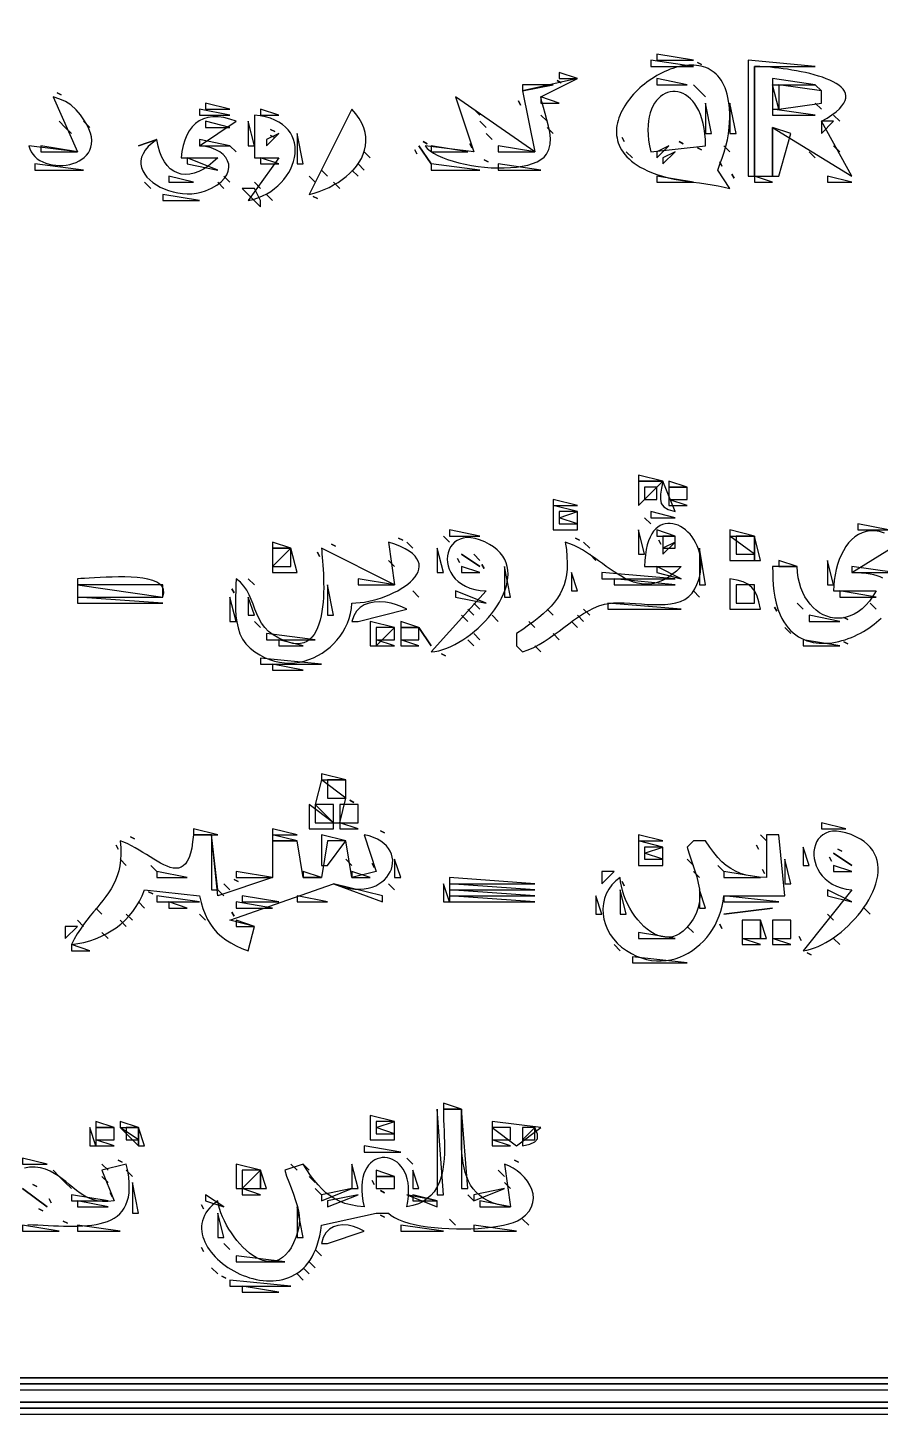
# Model space of a CAD drawing. Extents: x 0 to 1288, y 0 to 860.
# Drawn here: x 794.8 to 934.7, y 0 to 227.3 of the extents above; entities that cross this region are included whole.
import ezdxf

# ---------------------------------------------------------------- set-up
doc = ezdxf.new("R2010")
doc.units = 0
doc.layers.get('0').update_dxf_attribs({"linetype": 'CONTINUOUS'})
for name, color, linetype in [('C19', 19, 'CONTINUOUS'), ('C250', 250, 'CONTINUOUS'), ('C251', 251, 'CONTINUOUS'), ('C252', 252, 'CONTINUOUS'), ('C253', 253, 'CONTINUOUS'), ('C254', 254, 'CONTINUOUS'), ('C27', 27, 'CONTINUOUS'), ('C29', 29, 'CONTINUOUS'), ('C37', 37, 'CONTINUOUS'), ('C47', 47, 'CONTINUOUS'), ('C49', 49, 'CONTINUOUS'), ('C59', 59, 'CONTINUOUS'), ('C7', 7, 'CONTINUOUS')]:
    doc.layers.add(name, color=color, linetype=linetype)

msp = doc.modelspace()

# ---------------------------------------------------------------- linework, layer by layer
msp.add_lwpolyline([(0, 1), (0, 0), (1288, 0), (1255, 1), (1179, 1), (915, 1), (0, 1)])
at = {"layer": 'C19'}
for points in [[(909.8919, 211.0015), (909.9442, 211.8169), (909.9674, 212.5934), (909.9624, 213.3318), (909.9301, 214.0326), (909.8713, 214.6965), (909.787, 215.324), (909.678, 215.9158), (909.5452, 216.4725), (909.3895, 216.9947), (909.2117, 217.4832), (909.0128, 217.9384), (908.7937, 218.361), (908.5552, 218.7516), (908.2981, 219.1109), (908.0235, 219.4395), (907.7322, 219.738), (907.425, 220.0071), (907.1029, 220.2473), (906.7667, 220.4592), (906.4173, 220.6436), (906.0556, 220.801), (905.6825, 220.9321), (905.2989, 221.0374), (904.9056, 221.1177), (904.5036, 221.1734), (904.0937, 221.2053), (903.6768, 221.214), (903.2538, 221.2001), (902.8256, 221.1642), (902.393, 221.1069), (901.957, 221.0289), (901.5184, 220.9309), (901.0781, 220.8133), (900.6371, 220.6769), (900.1961, 220.5222), (899.7561, 220.3499), (899.3179, 220.1606), (898.8824, 219.955), (898.4506, 219.7337), (898.0233, 219.4972), (897.6014, 219.2462), (897.1858, 218.9814), (896.7773, 218.7033), (896.3768, 218.4126), (895.9853, 218.1099), (895.6036, 217.7959), (895.2326, 217.4711), (894.8732, 217.1362), (894.5262, 216.7918), (894.1926, 216.4385), (893.8733, 216.0769), (893.569, 215.7078), (893.2807, 215.3316), (893.0094, 214.9491), (892.7558, 214.5608), (892.5209, 214.1673), (892.3055, 213.7694), (892.1105, 213.3676), (891.9368, 212.9626), (891.7854, 212.5549), (891.657, 212.1452), (891.5525, 211.7341), (891.473, 211.3222), (891.4191, 210.9102), (891.3919, 210.4988), (891.3922, 210.0884), (891.4208, 209.6797), (891.4788, 209.2735), (891.5668, 208.8702), (891.686, 208.4705), (891.837, 208.075), (892.0208, 207.6844), (892.2384, 207.2993), (892.4905, 206.9203), (892.7781, 206.548), (893.102, 206.1831), (893.4632, 205.8261), (893.8624, 205.4778), (894.3007, 205.1386), (894.7788, 204.8094), (895.2978, 204.4906), (895.8583, 204.1829), (896.4614, 203.8869), (897.108, 203.6033), (897.9928, 203.2726), (898.9208, 202.99), (899.8852, 202.7482), (900.8789, 202.5401), (901.8951, 202.3584), (902.9268, 202.1962), (903.967, 202.046), (905.0089, 201.901), (906.0454, 201.7537), (907.0698, 201.5972), (908.0749, 201.4241), (909.054, 201.2274), (910, 201)], [(881.666687, 218.666672), (882.333313, 218.333328), (881.666687, 218.666672)], [(924, 218), (925, 217), (924, 218)], [(910, 201), (908, 204), (908.359, 204.9842), (908.7078, 205.9643), (909.0349, 206.9459), (909.3285, 207.9347), (909.5769, 208.9364), (909.7687, 209.9567), (909.892, 211.0015)], [(897, 148), (897, 147), (901, 147), (897, 148)], [(896, 147), (897, 146), (896, 147)], [(870, 135), (861, 125), (861.6169, 125.0726), (862.2491, 125.2003), (862.8932, 125.3804), (863.5462, 125.6102), (864.2047, 125.887), (864.8655, 126.2081), (865.5254, 126.5708), (866.1813, 126.9723), (866.8298, 127.4101), (867.4678, 127.8812), (868.092, 128.3832), (868.6992, 128.9132), (869.2862, 129.4686), (869.8499, 130.0466), (870.3868, 130.6446), (870.894, 131.2599), (871.368, 131.8897), (871.8058, 132.5313), (872.204, 133.1821), (872.5595, 133.8393), (872.8691, 134.5002), (873.1295, 135.1622), (873.3375, 135.8225), (873.4899, 136.4784), (873.5835, 137.1273), (873.615, 137.7663), (873.5812, 138.3929), (873.479, 139.0043), (873.3051, 139.5978), (873.0562, 140.1707), (872.7292, 140.7203), (872.3208, 141.2439), (871.8279, 141.7388), (871.2472, 142.2023), (870.5754, 142.6317), (869.8094, 143.0242), (868.946, 143.3773)], [(863, 144), (864, 143), (863, 144)], [(910, 145), (910, 144), (914, 144), (910, 145)], [(910, 144), (910, 140), (914, 140), (914, 141), (910, 144)], [(844.666687, 142.666672), (845.333313, 142.333328), (844.666687, 142.666672)], [(896, 139), (902, 139), (901.2095, 138.2467), (900.4389, 137.6181), (899.687, 137.1075), (898.9524, 136.7081), (898.2336, 136.4131), (897.5295, 136.216), (896.8385, 136.1099), (896.1595, 136.0881), (895.4909, 136.1439), (894.8316, 136.2706), (894.1801, 136.4614), (893.5351, 136.7096), (892.8952, 137.0085), (892.2592, 137.3514), (891.6256, 137.7315), (890.9931, 138.1421), (890.3603, 138.5764), (889.726, 139.0279), (889.0888, 139.4896), (888.4473, 139.9549), (887.8002, 140.4172), (887.1461, 140.8695), (886.4837, 141.3053), (885.8116, 141.7177), (885.1286, 142.1002), (884.4332, 142.4458), (883.7241, 142.748), (883, 143), (883.1677, 141.7726), (883.2701, 140.6322), (883.3069, 139.5719), (883.2784, 138.585), (883.1844, 137.6647), (883.0249, 136.8044), (882.8, 135.9972), (882.5098, 135.2364), (882.154, 134.5152), (881.7329, 133.827), (881.2464, 133.1649), (880.6944, 132.5222), (880.0771, 131.8922), (879.3944, 131.2681), (878.6462, 130.6431), (877.8327, 130.0106), (876.9538, 129.3637), (876.0096, 128.6957), (875, 128), (875, 126), (876, 125), (876.9304, 125.3396), (877.8279, 125.7459), (878.6968, 126.209), (879.5416, 126.7188), (880.3667, 127.2653), (881.1767, 127.8383), (881.976, 128.4279), (882.769, 129.024), (883.5603, 129.6166), (884.3542, 130.1955), (885.1553, 130.7509), (885.968, 131.2726), (886.7968, 131.7505), (887.6462, 132.1747), (888.5205, 132.5351), (889.4244, 132.8217)], [(927, 135), (934, 135), (933.4529, 134.1177), (932.8785, 133.3384), (932.2809, 132.6594), (931.6637, 132.0783), (931.0309, 131.5926), (930.3864, 131.1998), (929.734, 130.8973), (929.0777, 130.6828), (928.4212, 130.5536), (927.7685, 130.5073), (927.1235, 130.5414), (926.4899, 130.6534), (925.8718, 130.8407), (925.2729, 131.101), (924.6972, 131.4316), (924.1485, 131.8302), (923.6306, 132.2941), (923.1476, 132.8209), (922.7032, 133.4082), (922.3013, 134.0533), (921.9458, 134.7538), (921.6406, 135.5072), (921.3895, 136.3111), (921.1965, 137.1628), (921.0653, 138.0599), (921, 139), (917, 139), (917.0221, 137.9873), (917.0542, 136.974), (917.1103, 135.9632), (917.2038, 134.9582), (917.3487, 133.962), (917.5586, 132.9779), (917.8472, 132.009), (918.2284, 131.0586)], [(844, 136), (844, 131), (845, 131), (844, 136)], [(889.4243, 132.8217), (890.1311, 132.9631), (890.9102, 133.0388), (891.7508, 133.0609), (892.6417, 133.0417), (893.5721, 132.9935), (894.5309, 132.9286), (895.5072, 132.8592), (896.4899, 132.7978), (897.4682, 132.7564), (898.4309, 132.7475), (899.3672, 132.7833), (900.266, 132.8761), (901.1164, 133.0382), (901.9074, 133.2819), (902.628, 133.6194), (903.2673, 134.063), (903.8141, 134.6251), (904.2577, 135.3179)], [(844, 104), (844, 101), (847, 101), (847, 104), (844, 104)], [(852.666687, 95.666664), (853.333313, 95.333336), (852.666687, 95.666664)], [(811.666687, 94.666664), (812.333313, 94.333336), (811.666687, 94.666664)], [(916, 95), (916, 88), (914.7792, 88.072), (913.6721, 88.2077), (912.6659, 88.4112), (911.7475, 88.6868), (910.9038, 89.0388), (910.122, 89.4715), (909.3889, 89.9891), (908.6915, 90.5958), (908.017, 91.296), (907.3522, 92.0939), (906.6842, 92.9938), (906, 94), (904, 94), (903, 93), (903.2794, 92.0609), (903.5988, 91.0965), (903.935, 90.112), (904.2649, 89.1126), (904.5653, 88.1035), (904.813, 87.0897), (904.9848, 86.0766), (905.0575, 85.0692), (905.0081, 84.0727), (904.8132, 83.0924), (904.4498, 82.1334), (903.9513, 81.1971), (903.4284, 80.4009), (902.8842, 79.7386), (902.3222, 79.2039), (901.7454, 78.7909), (901.1573, 78.4932), (900.5612, 78.3048), (899.9602, 78.2195), (899.3578, 78.2312), (898.7571, 78.3336), (898.1614, 78.5207), (897.5742, 78.7862), (896.9985, 79.124), (896.4378, 79.5281), (895.8952, 79.9921), (895.3742, 80.5099), (894.8779, 81.0755), (894.4097, 81.6826), (893.9728, 82.3251), (893.5705, 82.9968), (893.2062, 83.6915), (892.883, 84.4032), (892.6043, 85.1257), (892.3733, 85.8527), (892.1935, 86.5782), (892.0679, 87.296), (892, 88), (891.2591, 87.4405), (890.633, 86.8054), (890.1203, 86.1054), (889.7193, 85.3516), (889.4284, 84.5546), (889.2461, 83.7254), (889.1707, 82.8748), (889.2007, 82.0137), (889.3345, 81.1529), (889.5705, 80.3033), (889.9071, 79.4757), (890.3428, 78.6811), (890.876, 77.9303), (891.505, 77.234), (892.2284, 76.6033)], [(915, 95), (916, 94), (915, 95)], [(930, 86), (922, 76), (922.6032, 76.1061), (923.218, 76.2635), (923.8416, 76.4697), (924.4712, 76.7221), (925.1042, 77.0182), (925.7378, 77.3556), (926.3691, 77.7318), (926.9956, 78.1442), (927.6143, 78.5905), (928.2227, 79.068), (928.8179, 79.5743), (929.3971, 80.107), (929.9578, 80.6635), (930.497, 81.2413), (931.012, 81.838), (931.5002, 82.4511), (931.9587, 83.078), (932.3848, 83.7162), (932.7757, 84.3634), (933.1288, 85.017), (933.4412, 85.6744), (933.7103, 86.3333), (933.9332, 86.9911), (934.1073, 87.6454), (934.2297, 88.2936), (934.2978, 88.9332), (934.3088, 89.5618), (934.2599, 90.1769), (934.1483, 90.776), (933.9715, 91.3565), (933.7265, 91.9161), (933.4107, 92.4522), (933.0212, 92.9623), (932.5555, 93.4439), (932.0106, 93.8946), (931.3839, 94.3118), (930.6726, 94.6931), (929.874, 95.0359), (928.9854, 95.3379)], [(810, 48), (810, 47), (813, 47), (810, 48)], [(863, 50), (863.01, 49.1435), (863.036, 48.2631), (863.0714, 47.3642), (863.1098, 46.4523), (863.1448, 45.5328), (863.17, 44.6111), (863.179, 43.6926), (863.1653, 42.7828), (863.1226, 41.8871), (863.0443, 41.011), (862.9242, 40.1599), (862.7557, 39.3391), (862.5324, 38.5543), (862.248, 37.8107), (861.896, 37.1138), (861.47, 36.469), (860.9635, 35.8819), (860.3702, 35.3577), (859.6836, 34.902), (858.8973, 34.5202), (858.0049, 34.2177), (857, 34), (857.1713, 34.8925), (857.2726, 35.7347), (857.3083, 36.5264), (857.2829, 37.2671), (857.2008, 37.9564), (857.0664, 38.5941), (856.884, 39.1797), (856.6582, 39.7129), (856.3933, 40.1934), (856.0938, 40.6207), (855.7641, 40.9945), (855.4085, 41.3145), (855.0316, 41.5802), (854.6377, 41.7914), (854.2313, 41.9477), (853.8167, 42.0486), (853.3984, 42.094), (852.9808, 42.0832), (852.5683, 42.0162), (852.1654, 41.8923), (851.7764, 41.7114), (851.4058, 41.4731), (851.058, 41.1769), (850.7374, 40.8225), (850.4484, 40.4096), (850.1955, 39.9378), (849.9831, 39.4068), (849.8155, 38.8161), (849.6972, 38.1655), (849.6326, 37.4545), (849.6262, 36.6828), (849.6824, 35.8501), (849.8055, 34.9559), (850, 34), (848.8554, 34.1255), (847.8111, 34.3207), (846.8568, 34.5855), (845.9821, 34.9194), (845.1768, 35.3224), (844.4307, 35.7941), (843.7334, 36.3343), (843.0747, 36.9427), (842.4443, 37.6192), (841.8319, 38.3633), (841.2272, 39.175), (840.62, 40.054), (840, 41), (837, 40), (837.2979, 39.0647), (837.6507, 38.098), (838.0308, 37.1064), (838.4107, 36.0964), (838.7632, 35.0746), (839.0607, 34.0476), (839.2758, 33.022), (839.3811, 32.0043), (839.3493, 31.0012), (839.1528, 30.0192)], [(862, 50), (862, 36), (863, 36), (862, 50)], [(805, 47), (805, 44), (806, 44), (805, 47)], [(810, 47), (813, 44), (813, 45), (810, 47)], [(813, 47), (813, 44), (814, 44), (813, 47)], [(871, 47), (871, 45), (874, 45), (874, 47), (871, 47)]]:
    msp.add_lwpolyline(points, dxfattribs=at)
at = {"layer": 'C250'}
for points in [[(1, 859), (1, 2), (1287, 2), (1287, 859), (1, 859)], [(898, 223), (898, 222), (904, 222), (898, 223)], [(914, 221), (914, 203), (917, 203), (917, 211), (930, 203), (925, 212), (925.9312, 212.5422), (926.7282, 213.0649), (927.3967, 213.5685), (927.9423, 214.0532), (928.3705, 214.5191), (928.687, 214.9666), (928.8974, 215.3959), (929.0072, 215.8072), (929.022, 216.2007), (928.9475, 216.5767), (928.7893, 216.9355), (928.5529, 217.2773), (928.244, 217.6023), (927.8682, 217.9107), (927.431, 218.2029), (926.9381, 218.479), (926.395, 218.7392), (925.8074, 218.984), (925.1809, 219.2133), (924.521, 219.4276), (923.8334, 219.627), (923.1237, 219.8119), (922.3974, 219.9823), (921.6602, 220.1386), (920.9177, 220.281), (920.1755, 220.4098), (919.4391, 220.5252), (918.7142, 220.6274), (918.0063, 220.7167), (917.3212, 220.7933), (916.6643, 220.8574), (916.0413, 220.9094), (915.4577, 220.9494), (914.9193, 220.9776), (914.4315, 220.9944), (914, 221)], [(876, 218), (876, 217), (881, 218), (876, 218)], [(924, 215), (925, 214), (924, 215)], [(824, 212), (824, 211), (828, 211), (824, 212)], [(927, 213), (928, 212), (927, 213)], [(836, 210), (834, 209), (834, 208), (836, 210)], [(859.666687, 208.666672), (860.333313, 208.333328), (859.666687, 208.666672)], [(900, 208), (898, 207), (898, 206), (900, 208)], [(849, 205), (850, 204), (849, 205)], [(861, 205), (861, 204), (869, 204), (861, 205)], [(869.666687, 205.666672), (870.333313, 205.333328), (869.666687, 205.666672)], [(899, 153), (898.7894, 151.8417), (898.6314, 150.8543), (898.5938, 150.0242), (898.7441, 149.3375), (899.1501, 148.7804), (899.8795, 148.3392), (901, 148), (899, 153)], [(900, 152), (900, 150), (903, 150), (903, 152), (900, 152)], [(881, 149), (881, 145), (885, 145), (885, 146), (882, 147), (885, 148), (881, 149)], [(868.9459, 143.3773), (868.199, 143.602), (867.5033, 143.7196), (866.8601, 143.7381), (866.2711, 143.6654), (865.7376, 143.5093), (865.2611, 143.2778), (864.8431, 142.9788), (864.4852, 142.6202), (864.1888, 142.2099), (863.9554, 141.7559), (863.7864, 141.266), (863.6835, 140.7482), (863.6479, 140.2104), (863.6813, 139.6605), (863.7851, 139.1065), (863.9609, 138.5562), (864.21, 138.0175), (864.534, 137.4984), (864.9343, 137.0068), (865.4125, 136.5506), (865.9701, 136.1377), (866.6085, 135.776), (867.3292, 135.4735), (868.1336, 135.238), (869.0234, 135.0775), (870, 135)], [(864, 145), (864, 144), (869, 144), (864, 145)], [(895, 145), (895, 141), (896, 141), (895, 145)], [(838, 142), (835, 139), (835, 138), (839, 138), (838, 142)], [(842.333313, 141.333328), (842.666687, 140.666672), (842.333313, 141.333328)], [(862, 142), (862, 138), (863, 138), (862, 142)], [(854, 140), (855, 139), (854, 140)], [(918, 140), (918, 139), (921, 139), (918, 140)], [(930, 139), (930, 138), (937, 138), (930, 139)], [(884, 138), (884, 135), (885, 135), (884, 138)], [(828, 134), (828, 130), (829, 130), (828, 134)], [(923, 131), (923, 130), (928, 130), (923, 131)], [(836, 127), (836, 126), (840, 126), (836, 127)], [(852, 127), (852, 126), (855, 126), (852, 127)], [(878, 126), (879, 125), (878, 126)], [(822, 95), (821.8834, 93.8429), (821.7242, 92.8443), (821.5242, 91.9954), (821.2852, 91.2878), (821.0092, 90.7127), (820.698, 90.2616), (820.3535, 89.9258), (819.9777, 89.6968), (819.5724, 89.5658), (819.1394, 89.5243), (818.6808, 89.5637), (818.1983, 89.6754), (817.6939, 89.8507), (817.1695, 90.081), (816.6269, 90.3577), (816.068, 90.6722), (815.4947, 91.0159), (814.909, 91.3801), (814.3126, 91.7563), (813.7076, 92.1357), (813.0957, 92.5099), (812.4789, 92.8702), (811.859, 93.208), (811.2379, 93.5146), (810.6176, 93.7815), (810, 94), (810.0941, 92.8707), (810.1115, 91.8225), (810.057, 90.8483), (809.9357, 89.941), (809.7524, 89.0935), (809.5123, 88.2987), (809.2203, 87.5497), (808.8813, 86.8394), (808.5004, 86.1606), (808.0825, 85.5064), (807.6327, 84.8697), (807.1558, 84.2434), (806.657, 83.6204), (806.1412, 82.9937), (805.6133, 82.3563), (805.0784, 81.7011), (804.5414, 81.0209), (804.0073, 80.3089), (803.4811, 79.5578), (802.9679, 78.7607), (802.4725, 77.9104), (802, 77), (803.0243, 77.1643), (804.0225, 77.3807), (804.9921, 77.6493), (805.931, 77.9704), (806.8371, 78.3441), (807.708, 78.7708), (808.5417, 79.2506), (809.3357, 79.7839), (810.0881, 80.3707), (810.7965, 81.0115), (811.4587, 81.7063), (812.0725, 82.4554), (812.6358, 83.2591), (813.1463, 84.1176), (813.6017, 85.0312), (814, 86), (823, 85), (823.2511, 83.9212), (823.5536, 82.9204), (823.9099, 81.9938), (824.3226, 81.1378), (824.7943, 80.3485), (825.3276, 79.6225), (825.925, 78.956), (826.5891, 78.3452), (827.3224, 77.7866), (828.1276, 77.2765), (829.0072, 76.8111), (829.9638, 76.3868), (831, 76), (832, 80), (828, 81), (845, 87), (845.9348, 86.6441), (846.8313, 86.3803), (847.6879, 86.2032), (848.503, 86.1075), (849.2751, 86.0881), (850.0025, 86.1397), (850.6838, 86.2569), (851.3173, 86.4346), (851.9014, 86.6675), (852.4347, 86.9503), (852.9155, 87.2778), (853.3423, 87.6448), (853.7135, 88.0459), (854.0276, 88.4759), (854.2829, 88.9296), (854.4779, 89.4017), (854.6111, 89.8869), (854.6809, 90.3801), (854.6856, 90.8758), (854.6238, 91.369), (854.4938, 91.8542), (854.2942, 92.3264), (854.0233, 92.7801), (853.6796, 93.2102), (853.2614, 93.6114), (852.7673, 93.9785), (852.1957, 94.3061), (851.545, 94.589), (850.8136, 94.8221), (850, 95), (852, 89), (848, 88), (847, 94), (844, 94), (843, 88), (840, 88), (839, 94), (835, 94), (835, 88), (826, 85), (825, 95), (822, 95)], [(809.333313, 93.333336), (809.666687, 92.666664), (809.333313, 93.333336)], [(825, 95), (825, 86), (826, 86), (825, 95)], [(895, 94), (895, 90), (899, 90), (899, 91), (896, 92), (899, 93), (895, 94)], [(903, 91), (904, 90), (903, 91)], [(922, 93), (922, 90), (923, 90), (922, 93)], [(927.666687, 92.666664), (928.333313, 92.333336), (927.666687, 92.666664)], [(827, 87), (828, 86), (827, 87)], [(864, 88), (864, 87), (878, 87), (864, 88)], [(816, 85), (816, 84), (823, 84), (816, 85)], [(830, 85), (830, 84), (836, 84), (830, 85)], [(888, 85), (888, 82), (889, 82), (888, 85)], [(909, 85), (909, 84), (918, 84), (909, 85)], [(926, 86), (926, 85), (930, 84), (926, 86)], [(806, 83), (807, 82), (806, 83)], [(895, 79), (895, 78), (901, 78), (895, 79)], [(891, 77), (892, 76), (891, 77)], [(806, 47), (806, 45), (809, 45), (809, 47), (806, 47)], [(876, 47), (876, 45), (878, 45), (878, 47), (876, 47)], [(850, 44), (850, 43), (856, 43), (850, 44)], [(840, 41), (841, 40), (840, 41)], [(857, 42), (858, 41), (857, 42)], [(841, 39), (842, 38), (841, 39)], [(823.333313, 34.333332), (823.666687, 33.666668), (823.333313, 34.333332)], [(824, 36), (824, 35), (827, 34), (824, 36)], [(849, 36), (844, 35), (844, 34), (849, 36)], [(840, 24), (841, 23), (840, 24)]]:
    msp.add_lwpolyline(points, dxfattribs=at)
at = {"layer": 'C251'}
for points in [[(904.666687, 221.666672), (905.333313, 221.333328), (904.666687, 221.666672)], [(898, 219), (898, 218), (903, 218), (898, 219)], [(917, 219), (917, 218), (924, 218), (917, 219)], [(799, 216), (803, 207), (795, 208), (795.152, 207.4836), (795.373, 207.0127), (795.6567, 206.5871), (795.9971, 206.2066), (796.3879, 205.8709), (796.8229, 205.5798), (797.2961, 205.3333), (797.8012, 205.131), (798.3321, 204.9728), (798.8826, 204.8584), (799.4466, 204.7878), (800.0178, 204.7606), (800.5902, 204.7768), (801.1575, 204.836), (801.7136, 204.9381), (802.2523, 205.083), (802.7675, 205.2703), (803.2529, 205.5), (803.7025, 205.7717), (804.1101, 206.0854), (804.4694, 206.4408), (804.7744, 206.8378), (805.0189, 207.276), (805.1966, 207.7555), (805.3015, 208.2758), (805.3273, 208.8369), (805.268, 209.4385), (805.1173, 210.0805), (804.8691, 210.7626), (804.5172, 211.4847), (804.0554, 212.2466), (803.4776, 213.048), (802.7777, 213.8888), (801.9107, 214.696), (801.0321, 215.224), (800.0818, 215.6122), (799, 216)], [(799.666687, 216.666672), (800.333313, 216.333328), (799.666687, 216.666672)], [(879, 216), (879, 215), (882, 215), (879, 216)], [(823, 214), (823, 213), (828, 213), (823, 214)], [(824, 215), (824, 214), (828, 214), (824, 215)], [(868, 214), (869, 213), (868, 214)], [(910, 215), (910, 210), (911, 210), (910, 215)], [(800, 212), (801, 211), (800, 212)], [(804, 212), (805, 211), (804, 212)], [(801, 211), (802, 210), (801, 211)], [(834.666687, 209.666672), (835.333313, 209.333328), (834.666687, 209.666672)], [(839, 210), (839, 205), (840, 205), (839, 210)], [(797, 208), (797, 207), (803, 207), (797, 208)], [(850, 207), (851, 206), (850, 207)], [(867.333313, 208.333328), (867.666687, 207.666672), (867.333313, 208.333328)], [(893, 207), (894, 206), (893, 207)], [(901, 207), (899, 206), (899, 205), (901, 207)], [(904.666687, 207.666672), (905.333313, 207.333328), (904.666687, 207.666672)], [(872, 205), (872, 204), (879, 204), (872, 205)], [(908.333313, 205.333328), (908.666687, 204.666672), (908.333313, 205.333328)], [(841, 203), (842, 202), (841, 203)], [(848, 204), (849, 203), (848, 204)], [(832, 202), (833, 201), (832, 202)], [(817, 200), (817, 199), (823, 199), (817, 200)], [(895, 154), (895, 153), (899, 153), (895, 154)], [(881, 150), (881, 149), (885, 149), (881, 150)], [(882, 148), (882, 146), (885, 146), (885, 148), (882, 148)], [(904.2576, 135.3179), (904.5849, 136.0276), (904.8437, 136.731), (905.0372, 137.4258), (905.1686, 138.1097), (905.2413, 138.7805), (905.2584, 139.4361), (905.2232, 140.0741), (905.139, 140.6923), (905.0091, 141.2886), (904.8367, 141.8607), (904.6251, 142.4063), (904.3775, 142.9232), (904.0972, 143.4093), (903.7874, 143.8622), (903.4515, 144.2798), (903.0926, 144.6597), (902.7141, 144.9999), (902.3192, 145.298), (901.9112, 145.5519), (901.4933, 145.7592), (901.0688, 145.9179), (900.6409, 146.0255), (900.2129, 146.08), (899.7881, 146.0791), (899.3697, 146.0205), (898.9611, 145.9021), (898.5653, 145.7216), (898.1858, 145.4767), (897.8258, 145.1653), (897.4885, 144.7851), (897.1772, 144.3339), (896.8951, 143.8095), (896.6456, 143.2095), (896.4319, 142.5319), (896.2572, 141.7744), (896.1248, 140.9347), (896.038, 140.0106), (896, 139)], [(899, 144), (899, 142), (901, 142), (901, 144), (899, 144)], [(914, 144), (914, 140), (915, 140), (914, 144)], [(835, 143), (835, 142), (838, 142), (835, 143)], [(857, 143), (858, 142), (857, 143)], [(866, 141), (869, 139), (866, 141)], [(868, 141), (869, 140), (868, 141)], [(887, 141), (888, 140), (887, 141)], [(901, 143), (899, 142), (899, 141), (901, 143)], [(905, 142), (905, 136), (906, 136), (905, 142)], [(866, 139), (866, 138), (869, 138), (866, 139)], [(869.333313, 139.333328), (869.666687, 138.666672), (869.333313, 139.333328)], [(926, 140), (926, 136), (927, 136), (926, 140)], [(803, 137), (803, 136), (817, 134), (817.1594, 134.6571), (817.1191, 135.2245), (816.8972, 135.7082), (816.5121, 136.1143), (815.9818, 136.4488), (815.3246, 136.7178), (814.5587, 136.9274), (813.7024, 137.0836), (812.7738, 137.1924), (811.7912, 137.26), (810.7728, 137.2924), (809.7367, 137.2957), (808.7012, 137.2759), (807.6846, 137.239), (806.705, 137.1912), (805.7806, 137.1385), (804.9297, 137.087), (804.1705, 137.0427), (803.5212, 137.0116), (803, 137)], [(831, 137), (832, 136), (831, 137)], [(849, 137), (849, 136), (855, 136), (849, 137)], [(889, 138), (889, 137), (901, 137), (889, 138)], [(891, 137), (891, 136), (901, 136), (891, 137)], [(910, 137), (910, 132), (915, 132), (914.7621, 133.1887), (914.4641, 134.1659), (914.0807, 134.9568), (913.5867, 135.5866), (912.9568, 136.0806), (912.1659, 136.464), (911.1887, 136.7621), (910, 137)], [(803, 136), (803, 134), (817, 134), (817, 136), (803, 136)], [(858, 135), (859, 134), (858, 135)], [(865, 135), (865, 134), (870, 133), (865, 135)], [(904, 135), (905, 134), (904, 135)], [(868, 133), (869, 132), (868, 133)], [(886, 132), (887, 131), (886, 132)], [(917.333313, 132.333328), (917.666687, 131.666672), (917.333313, 132.333328)], [(921, 133), (922, 132), (921, 133)], [(851, 130), (851, 126), (852, 126), (855, 129), (851, 130)], [(866, 131), (867, 130), (866, 131)], [(834, 128), (834, 127), (842, 127), (834, 128)], [(868, 128), (869, 127), (868, 128)], [(867, 127), (868, 126), (867, 127)], [(928.666687, 126.666664), (929.333313, 126.333336), (928.666687, 126.666664)], [(835, 123), (835, 122), (840, 122), (835, 123)], [(928.9853, 95.3379), (928.207, 95.5246), (927.4895, 95.6046), (926.8334, 95.5857), (926.2392, 95.4759), (925.7075, 95.2829), (925.239, 95.0147), (924.8341, 94.6792), (924.4934, 94.2842), (924.2176, 93.8377), (924.0072, 93.3475), (923.8627, 92.8215), (923.7847, 92.2676), (923.7739, 91.6937), (923.8307, 91.1077), (923.9557, 90.5174), (924.1496, 89.9308), (924.4129, 89.3557), (924.7462, 88.8), (925.15, 88.2716), (925.6249, 87.7784), (926.1715, 87.3283), (926.7904, 86.9292), (927.4821, 86.5889), (928.2472, 86.3153), (929.0863, 86.1164), (930, 86)], [(835, 95), (835, 94), (839, 94), (835, 95)], [(914.333313, 93.333336), (914.666687, 92.666664), (914.333313, 93.333336)], [(847, 91), (848, 90), (847, 91)], [(815, 90), (816, 89), (815, 90)], [(889, 89), (889, 87), (891, 89), (889, 89)], [(908, 90), (909, 89), (908, 90)], [(915.333313, 89.333336), (915.666687, 88.666664), (915.333313, 89.333336)], [(845, 87), (853, 84), (853, 85), (845, 87)], [(863, 87), (863, 84), (864, 84), (863, 87)], [(839, 85), (839, 84), (844, 84), (839, 85)], [(892, 86), (892, 82), (893, 82), (892, 86)], [(828.333313, 82.333336), (828.666687, 81.666664), (828.333313, 82.333336)], [(909, 82), (917, 83), (909, 82)], [(926, 82), (927, 81), (926, 82)], [(801, 80), (801, 78), (803, 80), (801, 80)], [(903, 80), (904, 79), (903, 80)], [(912, 81), (912, 78), (915, 78), (915, 81), (912, 81)], [(921.333313, 78.333336), (921.666687, 77.666664), (921.333313, 78.333336)], [(863, 51), (863, 50), (866, 50), (863, 51)], [(871, 45), (871, 44), (874, 44), (871, 45)], [(809.666687, 41.666668), (810.333313, 41.333332), (809.666687, 41.666668)], [(838, 41), (839, 40), (838, 41)], [(848, 41), (848, 37), (849, 37), (848, 41)], [(874.666687, 41.666668), (875.333313, 41.333332), (874.666687, 41.666668)], [(799, 40), (800, 39), (799, 40)], [(858, 40), (858, 37), (859, 37), (858, 40)], [(872, 40), (873, 39), (872, 40)], [(801, 38), (802, 37), (801, 38)], [(812, 38), (812, 33), (813, 33), (812, 38)], [(830, 37), (830, 36), (833, 36), (830, 37)], [(803, 35), (803, 34), (808, 34), (803, 35)], [(858, 36), (858, 35), (862, 35), (858, 36)], [(867, 36), (868, 35), (867, 36)], [(826, 33), (826, 29), (827, 29), (826, 33)], [(876, 32), (877, 31), (876, 32)], [(827, 28), (828, 27), (827, 28)], [(829, 26), (829, 25), (837, 25), (829, 26)], [(825, 24), (826, 23), (825, 24)], [(826.666687, 22.666666), (827.333313, 22.333334), (826.666687, 22.666666)]]:
    msp.add_lwpolyline(points, dxfattribs=at)
at = {"layer": 'C252'}
for points in [[(913, 222), (913, 203), (914, 203), (914, 221), (924, 221), (913, 222)], [(876, 217), (878, 207), (865, 216), (868, 207), (860, 208), (860.35, 207.567), (860.8199, 207.1533), (861.3989, 206.7607), (862.0766, 206.3909), (862.8421, 206.046), (863.685, 205.7275), (864.5944, 205.4374), (865.5598, 205.1774), (866.5705, 204.9495), (867.6159, 204.7553), (868.6853, 204.5968), (869.7681, 204.4757), (870.8536, 204.3938), (871.9312, 204.353), (872.9902, 204.3551), (874.02, 204.4019), (875.01, 204.4952), (875.9494, 204.6368), (876.8277, 204.8286), (877.6341, 205.0723), (878.3582, 205.3699), (878.9891, 205.723), (879.5162, 206.1335), (879.929, 206.6033), (880.3188, 207.3713), (880.5125, 208.2421), (880.5435, 209.1912), (880.4451, 210.1947), (880.2505, 211.2282), (879.9929, 212.2676), (879.7058, 213.2886), (879.4225, 214.2672), (879.1761, 215.179), (879, 216), (885, 219), (876, 217)], [(897, 207), (906, 208), (905.9709, 209.0066), (905.8933, 209.9505), (905.7703, 210.8321), (905.605, 211.6519), (905.4005, 212.4104), (905.16, 213.1079), (904.8866, 213.745), (904.5836, 214.3221), (904.2539, 214.8397), (903.9009, 215.2982), (903.5275, 215.698), (903.137, 216.0397), (902.7325, 216.3236), (902.3171, 216.5502), (901.8941, 216.7201), (901.4664, 216.8335), (901.0374, 216.8911), (900.61, 216.8932), (900.1876, 216.8403), (899.7731, 216.7328), (899.3698, 216.5712), (898.9808, 216.3561), (898.6093, 216.0877), (898.2583, 215.7666), (897.9311, 215.3932), (897.6308, 214.9679), (897.3604, 214.4914), (897.1233, 213.9638), (896.9224, 213.3859), (896.761, 212.7579), (896.6422, 212.0804), (896.5691, 211.3537), (896.5449, 210.5785), (896.5728, 209.755), (896.6558, 208.8838), (896.7971, 207.9653), (897, 207)], [(918, 218), (918, 214), (925, 215), (925, 217), (918, 218)], [(848, 214), (841, 200), (841.8337, 200.2231), (842.656, 200.4925), (843.4618, 200.806), (844.2463, 201.1617), (845.0048, 201.5576), (845.7323, 201.9915), (846.4239, 202.4615), (847.0749, 202.9655), (847.6804, 203.5015), (848.2355, 204.0675), (848.7354, 204.6615), (849.1752, 205.2813), (849.55, 205.925), (849.8551, 206.5905), (850.0855, 207.2759), (850.2364, 207.979), (850.303, 208.6978), (850.2804, 209.4304), (850.1638, 210.1747), (849.9482, 210.9286), (849.6289, 211.6901), (849.201, 212.4572), (848.6596, 213.2278), (848, 214)], [(875.333313, 215.333328), (875.666687, 214.666672), (875.333313, 215.333328)], [(906, 215), (906, 210), (907, 210), (906, 215)], [(917, 214), (917, 213), (924, 213), (917, 214)], [(832, 213), (832, 206), (836, 206), (831, 199), (831.8162, 199.1986), (832.5945, 199.4538), (833.3333, 199.7614), (834.0313, 200.1174), (834.6868, 200.5176), (835.2984, 200.9579), (835.8647, 201.4342), (836.3841, 201.9424), (836.8552, 202.4785), (837.2766, 203.0382), (837.6466, 203.6176), (837.9639, 204.2124), (838.2269, 204.8186), (838.4342, 205.4322), (838.5843, 206.0489), (838.6758, 206.6647), (838.707, 207.2754), (838.6767, 207.877), (838.5832, 208.4654), (838.4252, 209.0365), (838.201, 209.5861), (837.9093, 210.1102), (837.5486, 210.6046), (837.1173, 211.0653), (836.6141, 211.4881), (836.0374, 211.8689), (835.3857, 212.2037), (834.6576, 212.4882), (833.8516, 212.7186), (832.9662, 212.8905), (832, 213)], [(831, 212), (831, 208), (832, 208), (831, 212)], [(879, 213), (880, 212), (879, 213)], [(834.666687, 210.666672), (835.333313, 210.333328), (834.666687, 210.666672)], [(870, 210), (871, 209), (870, 210)], [(917, 211), (917, 203), (918, 203), (920, 210), (917, 211)], [(823, 209), (823, 208), (828, 208), (823, 209)], [(828, 208), (829, 207), (828, 208)], [(859, 208), (861, 205), (859, 208)], [(861, 208), (861, 207), (867, 207), (861, 208)], [(901.666687, 208.666672), (902.333313, 208.333328), (901.666687, 208.666672)], [(909, 208), (910, 207), (909, 208)], [(923, 207), (924, 206), (923, 207)], [(927, 208), (928, 207), (927, 208)], [(796, 205), (796, 204), (804, 204), (796, 205)], [(821, 206), (821, 205), (826, 204), (821, 206)], [(818, 203), (818, 202), (822, 202), (818, 203)], [(827, 203), (828, 202), (827, 203)], [(843, 204), (844, 203), (843, 204)], [(898, 203), (898, 202), (904, 202), (898, 203)], [(914, 203), (914, 202), (917, 202), (914, 203)], [(926, 203), (926, 202), (930, 202), (926, 203)], [(814, 202), (815, 201), (814, 202)], [(826, 202), (827, 201), (826, 202)], [(830, 201), (833, 198), (833, 199), (832, 201), (830, 201)], [(845, 202), (846, 201), (845, 202)], [(834, 200), (835, 199), (834, 200)], [(841.666687, 199.666672), (842.333313, 199.333328), (841.666687, 199.666672)], [(855.666687, 143.666672), (856.333313, 143.333328), (855.666687, 143.666672)], [(884.666687, 143.666672), (885.333313, 143.333328), (884.666687, 143.666672)], [(911, 144), (911, 141), (914, 141), (914, 144), (911, 144)], [(935.3516, 144.4931), (934.5415, 144.7285), (933.7687, 144.8439), (933.0341, 144.8461), (932.3381, 144.742), (931.6816, 144.5381), (931.0652, 144.2413), (930.4894, 143.8584), (929.9551, 143.396), (929.4629, 142.861), (929.0133, 142.26), (928.6072, 141.5999), (928.2451, 140.8875), (927.9278, 140.1293), (927.6558, 139.3323), (927.4299, 138.5031), (927.2507, 137.6485), (927.1188, 136.7753), (927.035, 135.8902), (927, 135)], [(854, 143), (855, 136), (843, 142), (843.0435, 141.5602), (843.0919, 141.0572), (843.1427, 140.4972), (843.1936, 139.8866), (843.2422, 139.2316), (843.2862, 138.5386), (843.3233, 137.8138), (843.3511, 137.0635), (843.3672, 136.2941), (843.3693, 135.5118), (843.355, 134.7229), (843.322, 133.9337), (843.268, 133.1506), (843.1905, 132.3797), (843.0873, 131.6274), (842.956, 130.9001), (842.7941, 130.2039), (842.5995, 129.5453), (842.3697, 128.9304), (842.1024, 128.3656), (841.7952, 127.8572), (841.4458, 127.4114), (841.0519, 127.0346), (840.611, 126.7331), (840.1208, 126.5132), (839.579, 126.3811), (838.9833, 126.3432), (838.3312, 126.4057), (837.6204, 126.5749), (836.8486, 126.8572), (836.0134, 127.2589), (835.1126, 127.7862), (834.343, 128.3611), (833.7124, 129.0042), (833.1965, 129.7029), (832.771, 130.4447), (832.4116, 131.217), (832.0939, 132.0076), (831.7937, 132.8037), (831.4868, 133.5931), (831.1488, 134.363), (830.7553, 135.1012), (830.2823, 135.7951), (829.7052, 136.4322), (829, 137), (828.9858, 136.0612), (828.9544, 135.0746), (828.922, 134.0541), (828.9053, 133.0132), (828.9207, 131.9657), (828.9849, 130.9254), (829.1143, 129.906), (829.3254, 128.9212), (829.6348, 127.9848), (830.059, 127.1106), (830.6144, 126.3121), (831.3178, 125.6033), (832.0882, 125.0078), (832.8763, 124.5011), (833.6785, 124.0806), (834.4912, 123.7437), (835.3109, 123.4877), (836.1341, 123.31), (836.9574, 123.2079), (837.7771, 123.1789), (838.5897, 123.2202), (839.3918, 123.3293), (840.1798, 123.5035), (840.9501, 123.7402), (841.6994, 124.0368), (842.424, 124.3906), (843.1204, 124.799), (843.7852, 125.2594), (844.4148, 125.7691), (845.0056, 126.3255), (845.5542, 126.9259), (846.057, 127.5678), (846.5106, 128.2485), (846.9113, 128.9653), (847.2558, 129.7157), (847.5404, 130.497), (847.7616, 131.3066), (847.916, 132.1418), (848, 133), (848.6633, 133.02), (849.3464, 133.0789), (850.0438, 133.1747), (850.7503, 133.3053), (851.4606, 133.469), (852.1694, 133.6637), (852.8716, 133.8876), (853.5617, 134.1387), (854.2346, 134.4151), (854.885, 134.7149), (855.5075, 135.0362), (856.0969, 135.3769), (856.648, 135.7353), (857.1555, 136.1093), (857.6141, 136.4971), (858.0185, 136.8967), (858.3635, 137.3062), (858.6438, 137.7237), (858.854, 138.1472), (858.9891, 138.5748), (859.0436, 139.0046), (859.0123, 139.4347), (858.8899, 139.8632), (858.6712, 140.288), (858.3509, 140.7074), (857.9237, 141.1193), (857.3844, 141.5218), (856.7276, 141.9131), (855.9481, 142.2912), (855.0406, 142.6541), (854, 143)], [(886, 143), (887, 142), (886, 143)], [(935.0525, 137.1087), (934.6107, 137.299), (934.1174, 137.4692), (933.5711, 137.618), (932.9706, 137.7442), (932.3146, 137.8467), (931.6017, 137.9242), (930.8306, 137.9757), (930, 138), (938, 143)], [(898, 139), (898, 138), (902, 137), (898, 139)], [(928, 135), (928, 134), (934, 134), (928, 135)], [(831, 134), (831, 131), (832, 131), (831, 134)], [(848, 130), (849, 130), (857, 132), (856.1975, 132.4071), (855.3323, 132.7419), (854.4259, 132.9949), (853.5001, 133.1564), (852.5766, 133.2168), (851.6771, 133.1664), (850.8233, 132.9957), (850.037, 132.695), (849.3397, 132.2547), (848.7533, 131.6652), (848.2995, 130.9168), (848, 130)], [(867, 132), (868, 131), (867, 132)], [(880, 132), (881, 131), (880, 132)], [(933, 133), (934, 132), (933, 133)], [(856, 130), (856, 129), (859, 129), (856, 130)], [(871, 131), (872, 130), (871, 131)], [(877, 130), (878, 129), (877, 130)], [(884, 130), (885, 129), (884, 130)], [(885, 131), (886, 130), (885, 131)], [(918.2283, 131.0586), (918.5276, 130.4581), (918.8511, 129.9045), (919.1975, 129.3965), (919.5655, 128.9329), (919.9538, 128.5126), (920.3609, 128.1343), (920.7857, 127.797), (921.2267, 127.4993), (921.6826, 127.2403), (922.1521, 127.0186), (922.6339, 126.8331), (923.1266, 126.6826), (923.6289, 126.566), (924.1394, 126.4821), (924.657, 126.4296), (925.1801, 126.4075), (925.7075, 126.4146), (926.2379, 126.4496), (926.7699, 126.5114), (927.3022, 126.5989), (927.8335, 126.7108), (928.3623, 126.8459), (928.8875, 127.0032), (929.4077, 127.1814), (929.9216, 127.3794), (930.4277, 127.5959), (930.9248, 127.8298), (931.4116, 128.0799), (931.8867, 128.3451), (932.3488, 128.6242), (932.7966, 128.916), (933.2287, 129.2192), (933.6439, 129.5329), (934.0407, 129.8557), (934.4178, 130.1865), (934.774, 130.5241)], [(928.666687, 130.666672), (929.333313, 130.333328), (928.666687, 130.666672)], [(856, 129), (856, 127), (859, 127), (859, 129), (856, 129)], [(859, 129), (861, 126), (859, 129)], [(919, 129), (920, 128), (919, 129)], [(856, 127), (856, 126), (859, 126), (856, 127)], [(922, 127), (922, 126), (928, 126), (922, 127)], [(833, 124), (833, 123), (843, 123), (833, 124)], [(862.666687, 124.666664), (863.333313, 124.333336), (862.666687, 124.666664)], [(925, 97), (925, 96), (929, 96), (925, 97)], [(892.2283, 76.6033), (893.0405, 76.0245), (893.8576, 75.5355), (894.6772, 75.1333), (895.4969, 74.8152), (896.3143, 74.5782), (897.1271, 74.4196), (897.9328, 74.3366), (898.729, 74.3261), (899.5134, 74.3855), (900.2836, 74.5119), (901.0373, 74.7024), (901.7719, 74.9542), (902.4852, 75.2644), (903.1748, 75.6303), (903.8382, 76.0489), (904.4731, 76.5175), (905.0771, 77.0331), (905.6478, 77.593), (906.1828, 78.1943), (906.6798, 78.8341), (907.1364, 79.5097), (907.5502, 80.2181), (907.9187, 80.9566), (908.2397, 81.7222), (908.5107, 82.5122), (908.7293, 83.3238), (908.8932, 84.1539), (909, 85), (919, 85), (918, 95), (916, 95)], [(895, 95), (895, 94), (899, 94), (895, 95)], [(810, 91), (811, 90), (810, 91)], [(855, 91), (855, 88), (856, 88), (855, 91)], [(927, 92), (930, 90), (927, 92)], [(848, 89), (848, 88), (851, 88), (848, 89)], [(864, 87), (864, 86), (878, 86), (864, 87)], [(814.666687, 85.666664), (815.333313, 85.333336), (814.666687, 85.666664)], [(905, 86), (905, 83), (906, 83), (905, 86)], [(811, 82), (812, 81), (811, 82)], [(823, 82), (824, 81), (823, 82)], [(932, 83), (933, 82), (932, 83)], [(803, 81), (804, 80), (803, 81)], [(917, 81), (917, 78), (920, 78), (920, 81), (917, 81)], [(807, 79), (808, 78), (807, 79)], [(912, 78), (912, 77), (915, 77), (912, 78)], [(917, 78), (917, 77), (920, 77), (917, 78)], [(927, 78), (928, 77), (927, 78)], [(802, 77), (802, 76), (805, 76), (802, 77)], [(894, 75), (894, 74), (903, 74), (894, 75)], [(806, 48), (806, 47), (809, 47), (806, 48)], [(839.1527, 30.0192), (838.8074, 28.9863), (838.4278, 28.0865), (838.017, 27.3144), (837.5779, 26.6647), (837.1136, 26.1319), (836.6269, 25.7105), (836.1208, 25.3953), (835.5984, 25.1808), (835.0626, 25.0615), (834.5165, 25.0322), (833.9629, 25.0873), (833.4049, 25.2215), (832.8454, 25.4294), (832.2874, 25.7056), (831.734, 26.0446), (831.188, 26.4411), (830.6525, 26.8897), (830.1305, 27.3849), (829.6249, 27.9213), (829.1387, 28.4937), (828.6749, 29.0965), (828.2364, 29.7243), (827.8263, 30.3717), (827.4476, 31.0334), (827.1031, 31.704), (826.796, 32.3779), (826.5291, 33.0499), (826.3055, 33.7145), (826.1281, 34.3663), (826, 35), (825.5041, 34.6234), (825.0637, 34.2359), (824.6774, 33.8386), (824.3435, 33.4324), (824.0607, 33.0184), (823.8273, 32.5978), (823.6419, 32.1714), (823.5029, 31.7405), (823.4089, 31.3061), (823.3582, 30.8691), (823.3495, 30.4308), (823.3812, 29.9921), (823.4517, 29.5541), (823.5596, 29.1178), (823.7034, 28.6844), (823.8815, 28.2549), (824.0924, 27.8303), (824.3346, 27.4116), (824.6066, 27.0001), (824.9068, 26.5966), (825.2339, 26.2023), (825.5862, 25.8183), (825.9622, 25.4455), (826.3604, 25.0851), (826.7794, 24.7381), (827.2175, 24.4056), (827.6733, 24.0886), (828.1453, 23.7881), (828.6319, 23.5053), (829.1317, 23.2412), (829.6431, 22.9969), (830.1646, 22.7734), (830.6946, 22.5717), (831.2318, 22.393), (831.7745, 22.2383), (832.3213, 22.1087), (832.8707, 22.0051), (833.421, 21.9288), (833.9709, 21.8806), (834.5187, 21.8618), (835.0631, 21.8733), (835.6024, 21.9161), (836.1351, 21.9915), (836.6598, 22.1004), (837.1749, 22.2439), (837.679, 22.423), (838.1704, 22.6388), (838.6477, 22.8924), (839.1094, 23.1847), (839.5539, 23.517), (839.9798, 23.8902), (840.3855, 24.3054), (840.7695, 24.7636), (841.1303, 25.266), (841.4664, 25.8135), (841.7763, 26.4073), (842.0584, 27.0483), (842.3113, 27.7377), (842.5334, 28.4765), (842.7232, 29.2658), (842.8792, 30.1066), (843, 31), (852, 33), (853, 33), (854, 33), (854.4292, 32.6045), (854.9889, 32.242), (855.667, 31.9125), (856.4516, 31.6158), (857.3308, 31.3516), (858.2926, 31.12), (859.3249, 30.9208), (860.4159, 30.7538), (861.5536, 30.6189), (862.726, 30.516), (863.9211, 30.4449), (865.127, 30.4055), (866.3317, 30.3978), (867.5232, 30.4214), (868.6897, 30.4764), (869.8191, 30.5626), (870.8994, 30.6798), (871.9187, 30.8279), (872.865, 31.0068), (873.7264, 31.2164), (874.4909, 31.4565), (875.1465, 31.7269), (875.6813, 32.0277), (876.4661, 32.6473), (877.0533, 33.3066), (877.4567, 33.9958), (877.6901, 34.705), (877.7673, 35.4243), (877.7023, 36.1438), (877.5088, 36.8537), (877.2008, 37.544), (876.792, 38.2049), (876.2964, 38.8266), (875.7277, 39.3991), (875.0999, 39.9126), (874.4268, 40.3571), (873.7222, 40.7229), (873, 41), (874, 34), (872.9133, 34.1619), (871.9282, 34.3898), (871.0398, 34.6806), (870.2431, 35.0312), (869.5333, 35.4388), (868.9054, 35.9003), (868.3545, 36.4127), (867.8757, 36.9729), (867.464, 37.5781), (867.1145, 38.2251), (866.8223, 38.911), (866.5826, 39.6328), (866.3903, 40.3875), (866.2405, 41.172), (866.1284, 41.9834), (866.0489, 42.8187), (865.9972, 43.6749), (865.9684, 44.5489), (865.9576, 45.4378), (865.9597, 46.3385), (865.9699, 47.2481), (865.9833, 48.1635), (865.995, 49.0818), (866, 50), (863, 50)], [(851, 49), (851, 45), (855, 45), (855, 46), (852, 47), (855, 48), (851, 49)], [(866, 50), (866, 37), (867, 37), (866, 50)], [(811, 47), (811, 45), (813, 45), (813, 47), (811, 47)], [(794, 42), (794, 41), (798, 41), (794, 42)], [(807, 41), (808, 40), (807, 41)], [(829, 41), (829, 37), (830, 37), (833, 40), (829, 41)], [(800, 39), (801, 38), (800, 39)], [(807, 39), (808, 38), (807, 39)], [(852, 39), (852, 37), (855, 37), (855, 39), (852, 39)], [(794, 37), (798, 34), (794, 37)], [(795.666687, 37.666668), (796.333313, 37.333332), (795.666687, 37.666668)], [(848, 37), (843, 36), (843, 35), (848, 37)], [(873, 37), (868, 36), (868, 35), (873, 37)], [(873, 38), (874, 37), (873, 38)], [(869, 35), (869, 34), (874, 34), (869, 35)], [(796.666687, 33.666668), (797.333313, 33.333332), (796.666687, 33.666668)], [(864, 32), (865, 31), (864, 32)], [(794, 31), (794, 30), (800, 30), (794, 31)], [(800.666687, 31.666666), (801.333313, 31.333334), (800.666687, 31.666666)], [(803, 31), (803, 30), (810, 30), (803, 31)], [(843, 28), (844, 28), (850, 30), (849.1251, 30.4443), (848.2403, 30.7748), (847.364, 30.9803), (846.5143, 31.0499), (845.7096, 30.9727), (844.9681, 30.7376), (844.3081, 30.3338), (843.7479, 29.7502), (843.3058, 28.9759), (843, 28)], [(856, 31), (856, 30), (863, 30), (856, 31)], [(823.333313, 27.333334), (823.666687, 26.666666), (823.333313, 27.333334)], [(841, 25), (842, 24), (841, 25)], [(828, 22), (828, 21), (838, 21), (828, 22)]]:
    msp.add_lwpolyline(points, dxfattribs=at)
at = {"layer": 'C253'}
for points in [[(897, 222), (897, 221), (904, 221), (897, 222)], [(882, 220), (882, 219), (885, 219), (882, 220)], [(904, 218), (905, 217), (904, 218)], [(869, 212), (870, 211), (869, 212)], [(925, 212), (925, 210), (927, 212), (925, 212)], [(880, 211), (881, 210), (880, 211)], [(892.333313, 209.333328), (892.666687, 208.666672), (892.333313, 209.333328)], [(833, 206), (833, 205), (836, 205), (833, 206)], [(910.333313, 203.333328), (910.666687, 202.666672), (910.333313, 203.333328)], [(900, 153), (900, 152), (903, 152), (900, 153)], [(900, 150), (900, 149), (903, 149), (900, 150)], [(898, 145), (898, 144), (901, 144), (898, 145)], [(835, 142), (835, 139), (838, 139), (838, 142), (835, 142)], [(911, 136), (911, 133), (914, 133), (914, 136), (911, 136)], [(890, 133), (890, 132), (902, 132), (890, 133)], [(832, 130), (833, 129), (832, 130)], [(881, 128), (882, 127), (881, 128)], [(843, 105), (843, 104), (847, 104), (843, 105)], [(847.666687, 100.666664), (848.333313, 100.333336), (847.666687, 100.666664)], [(835, 96), (835, 95), (839, 95), (835, 96)], [(846, 97), (846, 96), (849, 96), (846, 97)], [(896, 93), (896, 91), (899, 91), (899, 93), (896, 93)], [(816, 89), (816, 88), (821, 88), (816, 89)], [(829, 89), (829, 88), (835, 88), (829, 89)], [(840, 89), (840, 88), (843, 88), (840, 89)], [(851.333313, 90.333336), (851.666687, 89.666664), (851.333313, 90.333336)], [(904, 89), (905, 88), (904, 89)], [(909, 89), (909, 88), (915, 88), (909, 89)], [(927, 90), (927, 89), (930, 89), (927, 90)], [(854, 87), (855, 86), (854, 87)], [(892.333313, 87.333336), (892.666687, 86.666664), (892.333313, 87.333336)], [(864, 86), (864, 85), (878, 85), (864, 86)], [(864, 85), (864, 84), (878, 84), (864, 85)], [(813, 84), (814, 83), (813, 84)], [(818, 84), (818, 83), (821, 83), (818, 84)], [(829, 84), (829, 83), (835, 83), (829, 84)], [(810, 81), (811, 80), (810, 81)], [(829, 81), (829, 80), (832, 80), (829, 81)], [(852, 48), (852, 46), (855, 46), (855, 48), (852, 48)], [(806, 45), (806, 44), (809, 44), (806, 45)], [(794.8327, 31.0999), (795.6723, 31.0713), (796.5164, 31.0359), (797.3621, 30.9965), (798.207, 30.956), (799.0485, 30.9172), (799.884, 30.8831), (800.7109, 30.8564), (801.5265, 30.8401), (802.3284, 30.837), (803.1139, 30.8499), (803.8803, 30.8818), (804.6253, 30.9355), (805.346, 31.0139), (806.04, 31.1198), (806.7046, 31.2561), (807.3373, 31.4257), (807.9354, 31.6314), (808.4964, 31.8761), (809.0177, 32.1626), (809.4966, 32.4938), (809.9307, 32.8727), (810.3173, 33.302), (810.6537, 33.7846), (810.9375, 34.3234), (811.166, 34.9212), (811.3366, 35.581), (811.4468, 36.3055), (811.4939, 37.0976), (811.4754, 37.9603), (811.3886, 38.8963), (811.231, 39.9086), (811, 41), (807, 40), (809, 35), (807.9923, 34.8901), (807.0719, 34.8979), (806.2287, 35.0105), (805.4528, 35.215), (804.734, 35.4987), (804.0623, 35.8486), (803.4278, 36.2519), (802.8205, 36.6958), (802.2303, 37.1673), (801.6472, 37.6536), (801.0611, 38.1418), (800.4622, 38.6192), (799.8403, 39.0727), (799.1854, 39.4896), (798.4876, 39.8571), (797.7368, 40.1622), (796.923, 40.392), (796.0362, 40.5339), (795.1073, 40.5314), (794.2892, 40.3461)], [(830, 40), (830, 37), (833, 37), (833, 40), (830, 40)], [(833, 40), (833, 37), (834, 37), (833, 40)], [(852, 40), (852, 39), (855, 39), (852, 40)], [(802, 36), (802, 35), (808, 35), (802, 36)], [(808.333313, 36.333332), (808.666687, 35.666668), (808.333313, 36.333332)], [(852.666687, 32.666668), (853.333313, 32.333332), (852.666687, 32.666668)], [(842, 27), (843, 26), (842, 27)]]:
    msp.add_lwpolyline(points, dxfattribs=at)
at = {"layer": 'C254'}
for points in [[(5, 855), (5, 6), (1283, 6), (1283, 855), (5, 855)], [(813, 208), (816, 209), (813, 208)], [(872, 208), (872, 207), (878, 207), (872, 208)], [(895, 153), (895, 149), (899, 153), (895, 153)], [(931, 146), (931, 145), (936, 145), (931, 146)], [(898.333313, 143.333328), (898.666687, 142.666672), (898.333313, 143.333328)], [(873, 139), (873, 134), (874, 134), (873, 139)], [(828.333313, 135.333328), (828.666687, 134.666672), (828.333313, 135.333328)], [(822, 96), (822, 95), (826, 95), (822, 96)], [(843, 95), (843, 90), (844, 90), (847, 94), (843, 95)], [(926.333313, 91.333336), (926.666687, 90.666664), (926.333313, 91.333336)], [(828.666687, 87.666664), (829.333313, 87.333336), (828.666687, 87.666664)], [(922.666687, 75.666664), (923.333313, 75.333336), (922.666687, 75.666664)], [(878, 47), (876, 45), (876, 44), (877.1796, 44.2882), (877.9982, 44.6441), (878.4271, 45.1559), (878.4372, 45.9117), (878, 47)], [(842, 37), (843, 36), (842, 37)], [(852.666687, 36.666668), (853.333313, 36.333332), (852.666687, 36.666668)], [(798.333313, 35.333332), (798.666687, 34.666668), (798.333313, 35.333332)], [(857, 36), (862, 34), (862, 35), (857, 36)], [(4, 5), (4, 4), (1284, 4), (1251, 5), (1175, 5), (913, 5), (4, 5)]]:
    msp.add_lwpolyline(points, dxfattribs=at)
at = {"layer": 'C27'}
for points in [[(843, 104), (842, 100), (845, 97), (846, 97), (847, 101), (843, 104)], [(841, 100), (841, 96), (845, 96), (845, 97), (841, 100)], [(842, 100), (842, 97), (845, 97), (845, 100), (842, 100)], [(839, 23), (840, 22), (839, 23)]]:
    msp.add_lwpolyline(points, dxfattribs=at)
at = {"layer": 'C29'}
for points in [[(905, 217), (906, 216), (905, 217)], [(833, 214), (833, 213), (836, 213), (833, 214)], [(820, 206), (826, 206), (825.2111, 205.2733), (824.4255, 204.66), (823.6475, 204.16), (822.8814, 203.7733), (822.1316, 203.4996), (821.4026, 203.3389), (820.6986, 203.2911), (820.024, 203.356), (819.3833, 203.5337), (818.7807, 203.824), (818.2208, 204.2267), (817.7078, 204.7419), (817.2461, 205.3693), (816.8401, 206.1089), (816.4941, 206.9606), (816.2126, 207.9244), (816, 209), (815.2173, 208.4298), (814.5848, 207.8513), (814.0948, 207.268), (813.7398, 206.6836), (813.5121, 206.1018), (813.4041, 205.5261), (813.4083, 204.9602), (813.5169, 204.4078), (813.7224, 203.8725), (814.0172, 203.358), (814.3937, 202.8678), (814.8443, 202.4056), (815.3613, 201.9751), (815.9372, 201.5799), (816.5643, 201.2236), (817.2351, 200.9099), (817.9419, 200.6424), (818.6771, 200.4248), (819.4332, 200.2607), (820.2024, 200.1537), (820.9773, 200.1075), (821.7502, 200.1257), (822.5134, 200.212), (823.2594, 200.3699), (823.9807, 200.6033), (824.9991, 201.0546), (825.8546, 201.5531), (826.5513, 202.0891), (827.0931, 202.6526), (827.4842, 203.2339), (827.7286, 203.8232), (827.8304, 204.4108), (827.7936, 204.9867), (827.6224, 205.5412), (827.3207, 206.0645), (826.8928, 206.5468), (826.3425, 206.9782), (825.674, 207.3491), (824.8914, 207.6495), (823.9987, 207.8698), (823, 208), (829, 212), (827.9576, 212.3777), (826.9731, 212.6256), (826.0476, 212.7481), (825.1825, 212.7495), (824.3788, 212.634), (823.6379, 212.4059), (822.961, 212.0697), (822.3494, 211.6295), (821.8043, 211.0897), (821.327, 210.4546), (820.9186, 209.7285), (820.5805, 208.9156), (820.3138, 208.0204), (820.1199, 207.0471), (820, 206)], [(852, 129), (852, 127), (855, 127), (855, 129), (852, 129)], [(915, 81), (915, 78), (916, 78), (915, 81)], [(811, 40), (812, 39), (811, 40)]]:
    msp.add_lwpolyline(points, dxfattribs=at)
at = {"layer": 'C37'}
for points in [[(1287, 859), (1287, 2), (1, 2), (1, 1), (1288, 1), (1288, 610), (1288, 786), (1288, 836), (1287, 859)], [(919, 91), (919, 87), (920, 87), (919, 91)], [(868, 31), (868, 30), (875, 30), (868, 31)], [(830, 21), (830, 20), (836, 20), (830, 21)]]:
    msp.add_lwpolyline(points, dxfattribs=at)
at = {"layer": 'C47'}
for points in [[(858.333313, 207.333328), (858.666687, 206.666672), (858.333313, 207.333328)], [(803, 134), (803, 133), (817, 133), (803, 134)], [(839, 34), (839, 29), (840, 29), (839, 34)]]:
    msp.add_lwpolyline(points, dxfattribs=at)
at = {"layer": 'C49'}
msp.add_lwpolyline([(896, 152), (896, 150), (898, 150), (898, 152), (896, 152)], dxfattribs=at)
at = {"layer": 'C59'}
for points in [[(846, 100), (846, 97), (849, 97), (849, 100), (846, 100)], [(826, 86), (827, 85), (826, 86)], [(908.333313, 80.333336), (908.666687, 79.666664), (908.333313, 80.333336)]]:
    msp.add_lwpolyline(points, dxfattribs=at)
at = {"layer": 'C7'}
for points in [[(4, 855), (4, 5), (1284, 5), (1284, 6), (5, 6), (5, 608), (5, 782), (5, 832), (4, 855)], [(917, 218), (917, 214), (918, 214), (917, 218)], [(865.333313, 140.333328), (865.666687, 139.666672), (865.333313, 140.333328)], [(871, 48), (871, 47), (875, 44), (879, 47), (871, 48)], [(851.333313, 38.333332), (851.666687, 37.666668), (851.333313, 38.333332)]]:
    msp.add_lwpolyline(points, dxfattribs=at)

doc.saveas('drawing.dxf')
